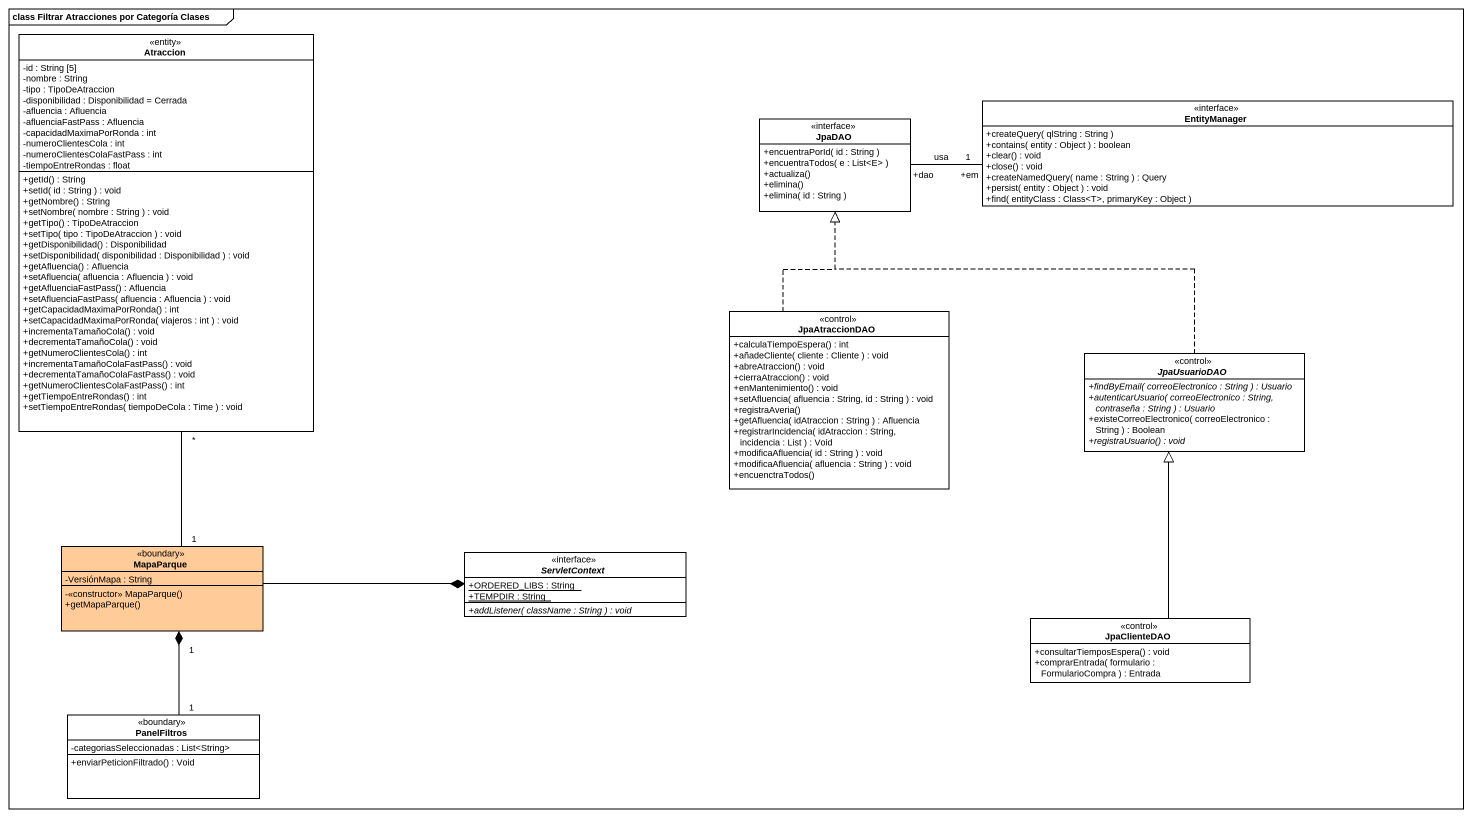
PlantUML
@startuml
mainframe class Filtrar Atracciones por Categoría Clases
hide circle
hide empty members
skinparam classAttributeIconSize 0
class Atraccion <<entity>> {
  -id : String [5]
  -nombre : String
  -tipo : TipoDeAtraccion
  -disponibilidad : Disponibilidad = Cerrada
  -afluencia : Afluencia
  -afluenciaFastPass : Afluencia
  -capacidadMaximaPorRonda : int
  -numeroClientesCola : int
  -numeroClientesColaFastPass : int
  -tiempoEntreRondas : float
  +getId() : String
  +setId( id : String ) : void
  +getNombre() : String
  +setNombre( nombre : String ) : void
  +getTipo() : TipoDeAtraccion
  +setTipo( tipo : TipoDeAtraccion ) : void
  +getDisponibilidad() : Disponibilidad
  +setDisponibilidad( disponibilidad : Disponibilidad ) : void
  +getAfluencia() : Afluencia
  +setAfluencia( afluencia : Afluencia ) : void
  +getAfluenciaFastPass() : Afluencia
  +setAfluenciaFastPass( afluencia : Afluencia ) : void
  +getCapacidadMaximaPorRonda() : int
  +setCapacidadMaximaPorRonda( viajeros : int ) : void
  +incrementaTamañoCola() : void
  +decrementaTamañoCola() : void
  +getNumeroClientesCola() : int
  +incrementaTamañoColaFastPass() : void
  +decrementaTamañoColaFastPass() : void
  +getNumeroClientesColaFastPass() : int
  +getTiempoEntreRondas() : int
  +setTiempoEntreRondas( tiempoDeCola : Time ) : void
}
interface EntityManager {
  +createQuery( qlString : String )
  +contains( entity : Object ) : boolean
  +clear() : void
  +close() : void
  +createNamedQuery( name : String ) : Query
  +persist( entity : Object ) : void
  +find( entityClass : Class<T>, primaryKey : Object )
}
interface JpaDAO {
  +encuentraPorId( id : String )
  +encuentraTodos( e : List<E> )
  +actualiza()
  +elimina()
  +elimina( id : String )
}
class JpaAtraccionDAO <<control>> {
  +calculaTiempoEspera() : int
  +añadeCliente( cliente : Cliente ) : void
  +abreAtraccion() : void
  +cierraAtraccion() : void
  +enMantenimiento() : void
  +setAfluencia( afluencia : String, id : String ) : void
  +registraAveria()
  +getAfluencia( idAtraccion : String ) : Afluencia
  +registrarIncidencia( idAtraccion : String, incidencia : List ) : Void
  +modificaAfluencia( id : String ) : void
  +modificaAfluencia( afluencia : String ) : void
  +encuenctraTodos()
}
abstract class JpaUsuarioDAO <<control>> {
  {abstract} +findByEmail( correoElectronico : String ) : Usuario
  {abstract} +autenticarUsuario( correoElectronico : String, contraseña : String ) : Usuario
  +existeCorreoElectronico( correoElectronico : String ) : Boolean
  {abstract} +registraUsuario() : void
}
class MapaParque <<boundary>> #FFCC99 {
  -VersiónMapa : String
  -<<constructor>> MapaParque()
  +getMapaParque()
}
interface ServletContext {
  {static} +ORDERED_LIBS : String
  {static} +TEMPDIR : String
  {abstract} +addListener( className : String ) : void
}
class JpaClienteDAO <<control>> {
  +consultarTiemposEspera() : void
  +comprarEntrada( formulario : FormularioCompra ) : Entrada
}
class PanelFiltros <<boundary>> {
  -categoriasSeleccionadas : List<String>
  +enviarPeticionFiltrado() : Void
}
Atraccion "*" -- "1" MapaParque
JpaDAO "+dao" -right- "+em\n1" EntityManager : usa
JpaAtraccionDAO .up.|> JpaDAO
JpaUsuarioDAO .up.|> JpaDAO
MapaParque "1" *-- "1" PanelFiltros
ServletContext *-left- MapaParque
JpaClienteDAO -up-|> JpaUsuarioDAO
@enduml
